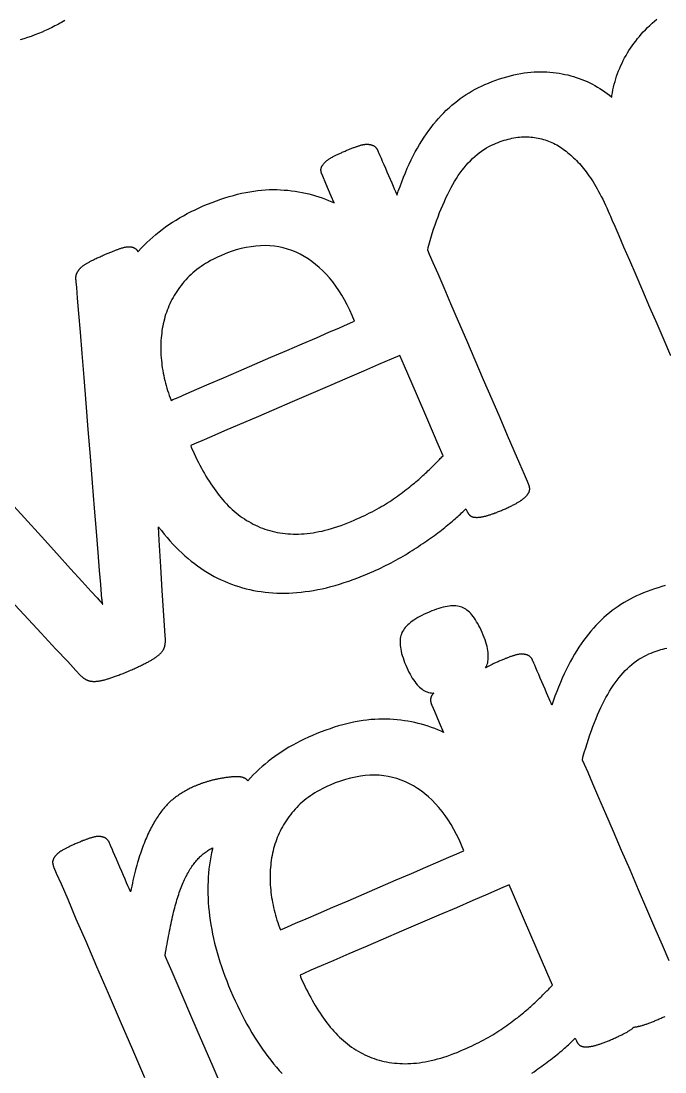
# Model space of a CAD drawing. Header units: millimetres. Extents: x 47 to 159, y 49 to 299.
# Drawn here: x 128.01 to 136.95, y 251.67 to 266.25 of the extents above; entities that cross this region are included whole.
import ezdxf

# ---------------------------------------------------------------- set-up
doc = ezdxf.new("R2010")
doc.units = ezdxf.units.MM

# ---------------------------------------------------------------- blocks, each defined once
blk = doc.blocks.new('angel 01')
blk.add_lwpolyline([(13.747, 149.005, 0.318461), (7.102, 157.632, 0.033088), (4.731, 158.018, 0.059314), (5.669, 159.449, 0.04376), (12.089, 158.395, 0.210922), (15.95, 160.403, 0.079784), (19.048, 165.603, 0.246642), (21.181, 166.184, 0.361521), (21.153, 168.841, -0.135806), (23.249, 169.158, 0.212319), (23.99, 172.551, 0.022534), (23.546, 175.18, -0.131755), (26.025, 176.646, 0.436709), (25.283, 179.205, -0.191149), (22.657, 181.706, -0.217566), (25.517, 186.238, 0.179965), (28.928, 194.97, -0.179604), (31.879, 196.335, 0.256284), (32.592, 213.117, 0.279776), (-3.792, 236.142, 0.107865), (-0.255, 243.222, 0.285509), (-1.621, 248.699, 0.169583), (-10.791, 249.609, 0.135734), (-52.014, 225.207, 0.13103)], format="xyb")
for points in [[(5.158, 210.83), (5.403, 210.56), (5.636, 210.303), (5.852, 210.065), (6.043, 209.854), (6.204, 209.677), (6.328, 209.54), (6.409, 209.451), (6.44, 209.416), (6.441, 209.416), (6.442, 209.414), (6.444, 209.412), (6.446, 209.409), (6.449, 209.406), (6.453, 209.402), (6.457, 209.398), (6.46, 209.394), (6.464, 209.389), (6.468, 209.385), (6.472, 209.38), (6.476, 209.376), (6.479, 209.372), (6.482, 209.369), (6.485, 209.366), (6.487, 209.364), (6.488, 209.363), (6.488, 209.363), (6.488, 209.363), (6.488, 209.365), (6.487, 209.368), (6.487, 209.372), (6.486, 209.376), (6.485, 209.381), (6.484, 209.387), (6.483, 209.392), (6.482, 209.398), (6.481, 209.404), (6.48, 209.41), (6.48, 209.415), (6.479, 209.42), (6.478, 209.424), (6.478, 209.427), (6.477, 209.43), (6.477, 209.431), (6.477, 209.435), (6.472, 209.498), (6.461, 209.633), (6.445, 209.829), (6.425, 210.078), (6.401, 210.37), (6.375, 210.696), (6.346, 211.047), (6.317, 211.412), (6.287, 211.784), (6.257, 212.151), (6.229, 212.506), (6.202, 212.838), (6.178, 213.138), (6.157, 213.397), (6.14, 213.606), (6.128, 213.754), (6.121, 213.834), (6.12, 213.847), (6.119, 213.853), (6.118, 213.859), (6.117, 213.864), (6.117, 213.87), (6.117, 213.875), (6.116, 213.881), (6.116, 213.886), (6.116, 213.891), (6.116, 213.897), (6.117, 213.902), (6.117, 213.907), (6.118, 213.912), (6.118, 213.917), (6.119, 213.922), (6.12, 213.927), (6.121, 213.932), (6.123, 213.937), (6.124, 213.941), (6.126, 213.946), (6.128, 213.951), (6.13, 213.956), (6.132, 213.96), (6.134, 213.965), (6.137, 213.97), (6.139, 213.974), (6.142, 213.979), (6.145, 213.984), (6.148, 213.989), (6.152, 213.993), (6.155, 213.998), (6.159, 214.003), (6.163, 214.008), (6.167, 214.012), (6.171, 214.017), (6.175, 214.022), (6.18, 214.026), (6.185, 214.031), (6.19, 214.036), (6.196, 214.041), (6.201, 214.046), (6.207, 214.05), (6.213, 214.055), (6.22, 214.06), (6.227, 214.065), (6.234, 214.07), (6.241, 214.075), (6.249, 214.08), (6.256, 214.084), (6.264, 214.089), (6.273, 214.094), (6.281, 214.099), (6.29, 214.104), (6.299, 214.109), (6.309, 214.114), (6.319, 214.12), (6.329, 214.125), (6.339, 214.13), (6.35, 214.136), (6.361, 214.141), (6.373, 214.147), (6.385, 214.153), (6.397, 214.159), (6.41, 214.165), (6.423, 214.171), (6.437, 214.177), (6.451, 214.183), (6.465, 214.189), (6.479, 214.196), (6.494, 214.202), (6.509, 214.209), (6.525, 214.216), (6.538, 214.221), (6.551, 214.227), (6.563, 214.232), (6.576, 214.237), (6.588, 214.242), (6.6, 214.247), (6.612, 214.252), (6.623, 214.257), (6.635, 214.261), (6.646, 214.266), (6.656, 214.27), (6.667, 214.274), (6.677, 214.278), (6.687, 214.282), (6.697, 214.285), (6.706, 214.289), (6.716, 214.292), (6.725, 214.295), (6.733, 214.298), (6.742, 214.301), (6.751, 214.304), (6.759, 214.306), (6.767, 214.308), (6.775, 214.31), (6.783, 214.312), (6.79, 214.314), (6.798, 214.316), (6.805, 214.317), (6.812, 214.318), (6.819, 214.319), (6.826, 214.32), (6.833, 214.32), (6.839, 214.32), (6.846, 214.321), (6.852, 214.321), (6.858, 214.32), (6.863, 214.32), (6.869, 214.32), (6.875, 214.319), (6.88, 214.318), (6.885, 214.318), (6.89, 214.317), (6.895, 214.315), (6.9, 214.314), (6.905, 214.313), (6.909, 214.312), (6.914, 214.31), (6.918, 214.308), (6.922, 214.307), (6.926, 214.305), (6.93, 214.303), (6.933, 214.301), (6.937, 214.298), (6.94, 214.296), (6.944, 214.294), (6.947, 214.291), (6.95, 214.288), (6.953, 214.285), (6.956, 214.282), (6.959, 214.279), (6.962, 214.276), (6.965, 214.272), (6.967, 214.269), (6.97, 214.265), (6.972, 214.261), (6.975, 214.257), (6.977, 214.253), (6.978, 214.252), (6.985, 214.259), (7.022, 214.3), (7.06, 214.34), (7.1, 214.379), (7.14, 214.417), (7.182, 214.454), (7.225, 214.491), (7.269, 214.526), (7.314, 214.561), (7.36, 214.595), (7.407, 214.628), (7.455, 214.66), (7.505, 214.691), (7.555, 214.722), (7.607, 214.752), (7.66, 214.78), (7.714, 214.808), (7.769, 214.835), (7.825, 214.861), (7.882, 214.887), (7.944, 214.912), (8.005, 214.937), (8.065, 214.959), (8.125, 214.98), (8.184, 215), (8.243, 215.018), (8.301, 215.034), (8.359, 215.049), (8.416, 215.063), (8.472, 215.075), (8.528, 215.085), (8.584, 215.093), (8.639, 215.101), (8.693, 215.106), (8.747, 215.11), (8.8, 215.113), (8.853, 215.113), (8.905, 215.113), (8.957, 215.111), (9.008, 215.108), (9.058, 215.104), (9.108, 215.098), (9.157, 215.092), (9.206, 215.084), (9.255, 215.075), (9.303, 215.065), (9.35, 215.054), (9.397, 215.042), (9.443, 215.028), (9.489, 215.014), (9.534, 214.998), (9.578, 214.981), (9.622, 214.964), (9.666, 214.944), (9.701, 214.928), (9.659, 215.025), (9.585, 215.197), (9.542, 215.298), (9.532, 215.322), (9.53, 215.326), (9.528, 215.331), (9.526, 215.336), (9.525, 215.34), (9.523, 215.344), (9.522, 215.349), (9.521, 215.353), (9.52, 215.358), (9.519, 215.362), (9.519, 215.366), (9.518, 215.37), (9.518, 215.375), (9.517, 215.379), (9.517, 215.383), (9.517, 215.387), (9.517, 215.391), (9.517, 215.395), (9.518, 215.399), (9.518, 215.403), (9.519, 215.407), (9.52, 215.411), (9.521, 215.415), (9.523, 215.419), (9.524, 215.424), (9.526, 215.428), (9.528, 215.432), (9.53, 215.437), (9.533, 215.441), (9.535, 215.446), (9.538, 215.45), (9.541, 215.455), (9.545, 215.46), (9.548, 215.464), (9.552, 215.469), (9.556, 215.474), (9.56, 215.479), (9.564, 215.484), (9.569, 215.489), (9.574, 215.493), (9.579, 215.498), (9.584, 215.503), (9.589, 215.508), (9.595, 215.512), (9.6, 215.517), (9.606, 215.522), (9.613, 215.526), (9.619, 215.531), (9.626, 215.535), (9.632, 215.54), (9.639, 215.544), (9.647, 215.549), (9.654, 215.553), (9.662, 215.558), (9.67, 215.562), (9.678, 215.566), (9.686, 215.571), (9.695, 215.576), (9.704, 215.58), (9.714, 215.585), (9.723, 215.59), (9.733, 215.595), (9.744, 215.6), (9.754, 215.605), (9.765, 215.61), (9.777, 215.616), (9.788, 215.621), (9.8, 215.626), (9.813, 215.632), (9.825, 215.637), (9.838, 215.643), (9.851, 215.649), (9.864, 215.654), (9.877, 215.66), (9.889, 215.665), (9.901, 215.67), (9.913, 215.675), (9.924, 215.679), (9.936, 215.684), (9.947, 215.688), (9.958, 215.692), (9.968, 215.696), (9.979, 215.7), (9.989, 215.704), (9.999, 215.708), (10.009, 215.711), (10.019, 215.714), (10.028, 215.717), (10.037, 215.72), (10.046, 215.723), (10.055, 215.726), (10.063, 215.728), (10.072, 215.731), (10.08, 215.733), (10.088, 215.735), (10.096, 215.736), (10.103, 215.738), (10.111, 215.739), (10.118, 215.74), (10.125, 215.741), (10.132, 215.742), (10.139, 215.743), (10.146, 215.743), (10.152, 215.743), (10.159, 215.743), (10.165, 215.743), (10.171, 215.742), (10.177, 215.742), (10.182, 215.741), (10.188, 215.74), (10.193, 215.74), (10.199, 215.739), (10.204, 215.738), (10.209, 215.736), (10.214, 215.735), (10.218, 215.734), (10.223, 215.732), (10.228, 215.731), (10.232, 215.729), (10.236, 215.727), (10.24, 215.725), (10.244, 215.724), (10.248, 215.721), (10.252, 215.719), (10.255, 215.717), (10.259, 215.715), (10.262, 215.712), (10.265, 215.71), (10.269, 215.707), (10.272, 215.704), (10.275, 215.701), (10.278, 215.698), (10.28, 215.695), (10.283, 215.692), (10.286, 215.688), (10.289, 215.684), (10.291, 215.681), (10.294, 215.677), (10.296, 215.673), (10.298, 215.669), (10.301, 215.664), (10.303, 215.66), (10.305, 215.655), (10.306, 215.651), (10.312, 215.639), (10.321, 215.617), (10.334, 215.587), (10.35, 215.55), (10.368, 215.508), (10.389, 215.461), (10.41, 215.411), (10.432, 215.359), (10.455, 215.308), (10.477, 215.257), (10.498, 215.208), (10.517, 215.163), (10.534, 215.123), (10.549, 215.088), (10.561, 215.062), (10.568, 215.044), (10.572, 215.036), (10.59, 215.091), (10.614, 215.157), (10.638, 215.222), (10.663, 215.286), (10.689, 215.348), (10.715, 215.409), (10.742, 215.468), (10.77, 215.526), (10.798, 215.582), (10.826, 215.636), (10.856, 215.69), (10.886, 215.741), (10.916, 215.791), (10.948, 215.84), (10.979, 215.887), (11.012, 215.933), (11.045, 215.977), (11.079, 216.02), (11.113, 216.061), (11.148, 216.101), (11.184, 216.14), (11.22, 216.178), (11.256, 216.214), (11.294, 216.249), (11.332, 216.283), (11.37, 216.315), (11.41, 216.346), (11.449, 216.376), (11.49, 216.405), (11.531, 216.432), (11.572, 216.458), (11.615, 216.483), (11.657, 216.507), (11.701, 216.529), (11.745, 216.55), (11.791, 216.57), (11.843, 216.592), (11.894, 216.612), (11.945, 216.631), (11.996, 216.649), (12.046, 216.665), (12.096, 216.68), (12.145, 216.693), (12.193, 216.705), (12.241, 216.715), (12.289, 216.724), (12.336, 216.732), (12.382, 216.738), (12.428, 216.743), (12.474, 216.747), (12.519, 216.749), (12.564, 216.75), (12.608, 216.749), (12.651, 216.747), (12.694, 216.744), (12.737, 216.74), (12.779, 216.734), (12.821, 216.728), (12.862, 216.721), (12.903, 216.713), (12.943, 216.704), (12.982, 216.694), (13.022, 216.683), (13.06, 216.67), (13.099, 216.657), (13.137, 216.643), (13.174, 216.628), (13.211, 216.612), (13.247, 216.595), (13.283, 216.576), (13.318, 216.557), (13.353, 216.537), (13.388, 216.516), (13.422, 216.494), (13.455, 216.471), (13.488, 216.448), (13.521, 216.423), (13.553, 216.398), (13.555, 216.419), (13.562, 216.458), (13.569, 216.497), (13.578, 216.536), (13.587, 216.575), (13.597, 216.613), (13.608, 216.651), (13.62, 216.688), (13.633, 216.725), (13.647, 216.762), (13.662, 216.798), (13.678, 216.835), (13.695, 216.87), (13.712, 216.906), (13.73, 216.941), (13.75, 216.975), (13.77, 217.01), (13.791, 217.044), (13.813, 217.077), (13.835, 217.11), (13.859, 217.143), (13.884, 217.175), (13.909, 217.208), (13.935, 217.239), (13.962, 217.27), (13.99, 217.301), (14.019, 217.332), (14.049, 217.362), (14.08, 217.392), (14.111, 217.421), (14.144, 217.45), (14.177, 217.478)], [(5.963, 217.461), (5.941, 217.447), (5.918, 217.434), (5.895, 217.421), (5.872, 217.409), (5.848, 217.396), (5.824, 217.384), (5.801, 217.372), (5.777, 217.36), (5.752, 217.348), (5.728, 217.337), (5.704, 217.326), (5.679, 217.315), (5.646, 217.3), (5.595, 217.279), (5.544, 217.259), (5.493, 217.24), (5.442, 217.222), (5.391, 217.205), (5.341, 217.19)], [(8.13, 202.684), (8.019, 202.941), (7.908, 203.199), (7.8, 203.45), (7.697, 203.688), (7.603, 203.907), (7.52, 204.101), (7.45, 204.262), (7.398, 204.384), (7.364, 204.461), (7.354, 204.488), (7.36, 204.529), (7.367, 204.569), (7.374, 204.608), (7.38, 204.646), (7.387, 204.684), (7.394, 204.722), (7.401, 204.758), (7.408, 204.794), (7.415, 204.829), (7.422, 204.864), (7.429, 204.898), (7.436, 204.932), (7.443, 204.964), (7.45, 204.996), (7.457, 205.028), (7.465, 205.059), (7.472, 205.089), (7.479, 205.119), (7.487, 205.148), (7.494, 205.176), (7.502, 205.204), (7.51, 205.232), (7.518, 205.258), (7.526, 205.285), (7.534, 205.311), (7.542, 205.336), (7.551, 205.361), (7.559, 205.385), (7.568, 205.409), (7.577, 205.432), (7.586, 205.455), (7.595, 205.477), (7.604, 205.499), (7.614, 205.52), (7.623, 205.541), (7.633, 205.561), (7.643, 205.58), (7.653, 205.599), (7.662, 205.618), (7.672, 205.636), (7.683, 205.654), (7.693, 205.672), (7.703, 205.688), (7.714, 205.705), (7.724, 205.721), (7.735, 205.736), (7.746, 205.751), (7.756, 205.766), (7.767, 205.78), (7.778, 205.794), (7.79, 205.807), (7.801, 205.82), (7.812, 205.832), (7.824, 205.844), (7.835, 205.855), (7.847, 205.866), (7.859, 205.877), (7.871, 205.888), (7.884, 205.898), (7.896, 205.908), (7.909, 205.918), (7.922, 205.927), (7.935, 205.936), (7.948, 205.945), (7.961, 205.953), (7.975, 205.961), (7.989, 205.969), (8.002, 205.977), (8.013, 205.982), (8.009, 205.964), (7.997, 205.91), (7.986, 205.855), (7.977, 205.801), (7.969, 205.745), (7.962, 205.689), (7.957, 205.632), (7.952, 205.575), (7.949, 205.517), (7.947, 205.459), (7.947, 205.4), (7.948, 205.341), (7.95, 205.281), (7.953, 205.221), (7.958, 205.16), (7.963, 205.099), (7.971, 205.037), (7.979, 204.974), (7.989, 204.912), (8, 204.849), (8.012, 204.786), (8.026, 204.722), (8.041, 204.658), (8.057, 204.594), (8.075, 204.529), (8.094, 204.464), (8.114, 204.399), (8.136, 204.334), (8.159, 204.268), (8.183, 204.201), (8.208, 204.135), (8.235, 204.068), (8.263, 204), (8.294, 203.93), (8.325, 203.861), (8.357, 203.793), (8.389, 203.726), (8.422, 203.661), (8.456, 203.597), (8.489, 203.535), (8.524, 203.474), (8.559, 203.414), (8.594, 203.356), (8.631, 203.299), (8.667, 203.243), (8.704, 203.189), (8.742, 203.137), (8.78, 203.085), (8.819, 203.035), (8.858, 202.987), (8.898, 202.94), (8.938, 202.894), (8.978, 202.85)], [(12.445, 202.857), (12.474, 202.876), (12.501, 202.895), (12.528, 202.914), (12.555, 202.933), (12.581, 202.952), (12.607, 202.97), (12.632, 202.989), (12.657, 203.007), (12.681, 203.025), (12.705, 203.044), (12.728, 203.062), (12.751, 203.08), (12.773, 203.098), (12.795, 203.115), (12.816, 203.133), (12.837, 203.15), (12.857, 203.167), (12.877, 203.184), (12.896, 203.201), (12.915, 203.217), (12.933, 203.233), (12.951, 203.249), (12.968, 203.265), (12.984, 203.281), (13, 203.296), (13.016, 203.311), (13.031, 203.326), (13.045, 203.341), (13.045, 203.341), (13.062, 203.303), (13.064, 203.298), (13.066, 203.294), (13.068, 203.29), (13.07, 203.285), (13.073, 203.281), (13.075, 203.277), (13.078, 203.273), (13.08, 203.27), (13.083, 203.266), (13.086, 203.262), (13.089, 203.259), (13.092, 203.256), (13.095, 203.253), (13.098, 203.25), (13.101, 203.247), (13.104, 203.245), (13.108, 203.242), (13.111, 203.24), (13.115, 203.238), (13.119, 203.235), (13.122, 203.233), (13.127, 203.232), (13.131, 203.23), (13.135, 203.228), (13.14, 203.227), (13.145, 203.225), (13.15, 203.224), (13.155, 203.223), (13.161, 203.222), (13.166, 203.222), (13.172, 203.221), (13.178, 203.221), (13.184, 203.22), (13.19, 203.22), (13.197, 203.22), (13.203, 203.22), (13.21, 203.22), (13.217, 203.221), (13.224, 203.221), (13.232, 203.222), (13.239, 203.223), (13.247, 203.224), (13.255, 203.225), (13.263, 203.227), (13.272, 203.228), (13.28, 203.23), (13.289, 203.232), (13.298, 203.234), (13.307, 203.236), (13.316, 203.238), (13.326, 203.241), (13.335, 203.243), (13.345, 203.246), (13.355, 203.249), (13.366, 203.252), (13.376, 203.256), (13.387, 203.259), (13.398, 203.263), (13.409, 203.267), (13.421, 203.271), (13.433, 203.275), (13.445, 203.28), (13.457, 203.284), (13.469, 203.289), (13.482, 203.294), (13.495, 203.299), (13.508, 203.305), (13.521, 203.31), (13.535, 203.316), (13.549, 203.322), (13.563, 203.328), (13.578, 203.334), (13.592, 203.34), (13.606, 203.347), (13.619, 203.353), (13.632, 203.359), (13.645, 203.365), (13.657, 203.371), (13.669, 203.376), (13.681, 203.382), (13.693, 203.388), (13.704, 203.394), (13.715, 203.399), (13.725, 203.405), (13.735, 203.41), (13.745, 203.416), (13.755, 203.421), (13.764, 203.426), (13.773, 203.431), (13.781, 203.437), (13.789, 203.442), (13.797, 203.447), (13.805, 203.452), (13.813, 203.457), (13.82, 203.462), (13.827, 203.467), (13.834, 203.472), (13.84, 203.477), (13.846, 203.482), (13.852, 203.487), (13.858, 203.492), (13.861, 203.494), (13.868, 203.495), (13.876, 203.496), (13.884, 203.497), (13.892, 203.498), (13.9, 203.5), (13.908, 203.501), (13.917, 203.503), (13.925, 203.505), (13.934, 203.507), (13.943, 203.509), (13.952, 203.512), (13.962, 203.514), (13.972, 203.517), (13.981, 203.52), (13.991, 203.523), (14.002, 203.526), (14.012, 203.529), (14.023, 203.533), (14.034, 203.537), (14.045, 203.54), (14.056, 203.545), (14.068, 203.549), (14.08, 203.553), (14.092, 203.558), (14.105, 203.563), (14.117, 203.568), (14.13, 203.573), (14.143, 203.578), (14.156, 203.584), (14.17, 203.589), (14.184, 203.595), (14.198, 203.601), (14.212, 203.607), (14.226, 203.614), (14.239, 203.62), (14.253, 203.626), (14.266, 203.632), (14.278, 203.638), (14.291, 203.643)], [(14.348, 204.416), (14.255, 204.631), (14.152, 204.871), (14.04, 205.13), (13.924, 205.399), (13.806, 205.674), (13.689, 205.946), (13.575, 206.208), (13.469, 206.454), (13.373, 206.677), (13.29, 206.87), (13.223, 207.026), (13.175, 207.138), (13.148, 207.2), (13.152, 207.238), (13.171, 207.303), (13.19, 207.367), (13.209, 207.43), (13.229, 207.491), (13.249, 207.55), (13.27, 207.608), (13.291, 207.665), (13.312, 207.72), (13.334, 207.774), (13.356, 207.826), (13.378, 207.877), (13.401, 207.927), (13.424, 207.975), (13.448, 208.022), (13.472, 208.067), (13.496, 208.111), (13.521, 208.153), (13.546, 208.194), (13.572, 208.234), (13.598, 208.272), (13.625, 208.309), (13.653, 208.344), (13.681, 208.378), (13.71, 208.41), (13.739, 208.441), (13.769, 208.471), (13.8, 208.499), (13.831, 208.525), (13.863, 208.551), (13.896, 208.574), (13.929, 208.597), (13.963, 208.618), (13.997, 208.637), (14.032, 208.655), (14.068, 208.672), (14.098, 208.684), (14.125, 208.695), (14.153, 208.706), (14.181, 208.715), (14.208, 208.724), (14.235, 208.732), (14.262, 208.74), (14.29, 208.746), (14.316, 208.752)], [(5.137, 209.492), (5.398, 209.212), (5.635, 208.958), (5.839, 208.74), (6.002, 208.565), (6.117, 208.441), (6.177, 208.377), (6.186, 208.367), (6.191, 208.362), (6.196, 208.358), (6.201, 208.354), (6.206, 208.349), (6.211, 208.345), (6.216, 208.341), (6.222, 208.337), (6.227, 208.334), (6.232, 208.33), (6.238, 208.327), (6.243, 208.323), (6.249, 208.32), (6.254, 208.317), (6.26, 208.314), (6.266, 208.312), (6.271, 208.309), (6.277, 208.307), (6.283, 208.304), (6.289, 208.302), (6.295, 208.3), (6.301, 208.299), (6.308, 208.297), (6.314, 208.296), (6.321, 208.294), (6.328, 208.293), (6.335, 208.292), (6.342, 208.292), (6.349, 208.291), (6.357, 208.291), (6.364, 208.291), (6.372, 208.291), (6.379, 208.291), (6.387, 208.291), (6.395, 208.292), (6.404, 208.292), (6.412, 208.293), (6.421, 208.294), (6.43, 208.296), (6.439, 208.297), (6.448, 208.299), (6.457, 208.3), (6.467, 208.302), (6.477, 208.304), (6.487, 208.307), (6.497, 208.309), (6.508, 208.312), (6.519, 208.314), (6.53, 208.317), (6.541, 208.32), (6.552, 208.324), (6.564, 208.327), (6.576, 208.331), (6.588, 208.335), (6.6, 208.339), (6.613, 208.343), (6.626, 208.347), (6.639, 208.352), (6.653, 208.357), (6.666, 208.362), (6.681, 208.367), (6.695, 208.372), (6.71, 208.378), (6.725, 208.384), (6.74, 208.39), (6.756, 208.396), (6.772, 208.402), (6.788, 208.409), (6.804, 208.416), (6.821, 208.423), (6.838, 208.43), (6.856, 208.438), (6.873, 208.445), (6.89, 208.453), (6.906, 208.46), (6.923, 208.467), (6.938, 208.474), (6.954, 208.481), (6.969, 208.488), (6.984, 208.495), (6.998, 208.502), (7.012, 208.508), (7.026, 208.515), (7.039, 208.521), (7.052, 208.528), (7.065, 208.534), (7.077, 208.54), (7.089, 208.546), (7.101, 208.552), (7.112, 208.558), (7.123, 208.564), (7.134, 208.57), (7.145, 208.576), (7.155, 208.581), (7.165, 208.587), (7.174, 208.593), (7.184, 208.599), (7.193, 208.605), (7.202, 208.61), (7.211, 208.616), (7.219, 208.622), (7.227, 208.627), (7.235, 208.633), (7.243, 208.639), (7.25, 208.644), (7.257, 208.65), (7.264, 208.656), (7.27, 208.661), (7.276, 208.667), (7.282, 208.673), (7.288, 208.678), (7.294, 208.684), (7.299, 208.689), (7.304, 208.695), (7.309, 208.701), (7.313, 208.706), (7.317, 208.712), (7.321, 208.718), (7.325, 208.723), (7.329, 208.729), (7.332, 208.735), (7.335, 208.74), (7.338, 208.746), (7.34, 208.752), (7.342, 208.758), (7.344, 208.763), (7.346, 208.769), (7.348, 208.775), (7.349, 208.781), (7.351, 208.787), (7.352, 208.793), (7.353, 208.8), (7.354, 208.806), (7.355, 208.813), (7.356, 208.819), (7.356, 208.826), (7.357, 208.833), (7.357, 208.84), (7.357, 208.847), (7.357, 208.854), (7.357, 208.861), (7.357, 208.868), (7.357, 208.875), (7.353, 208.927), (7.345, 209.064), (7.332, 209.276), (7.315, 209.551), (7.294, 209.879), (7.271, 210.249), (7.26, 210.436), (7.263, 210.432), (7.302, 210.382), (7.341, 210.333), (7.381, 210.286), (7.421, 210.24), (7.462, 210.196), (7.503, 210.153), (7.545, 210.112), (7.587, 210.072), (7.629, 210.033), (7.672, 209.996), (7.716, 209.96), (7.76, 209.925), (7.805, 209.892), (7.85, 209.861), (7.895, 209.83), (7.941, 209.802), (7.988, 209.774), (8.035, 209.748), (8.082, 209.724), (8.13, 209.7), (8.178, 209.679), (8.227, 209.658), (8.276, 209.639), (8.326, 209.622), (8.376, 209.605), (8.427, 209.59), (8.478, 209.577), (8.529, 209.564), (8.581, 209.554), (8.634, 209.544), (8.687, 209.536), (8.74, 209.529), (8.794, 209.524), (8.848, 209.519), (8.902, 209.517), (8.957, 209.515), (9.013, 209.515), (9.069, 209.517), (9.125, 209.519), (9.182, 209.523), (9.24, 209.529), (9.297, 209.536), (9.356, 209.544), (9.414, 209.554), (9.473, 209.565), (9.533, 209.577), (9.593, 209.591), (9.654, 209.606), (9.715, 209.623), (9.776, 209.641), (9.838, 209.661), (9.901, 209.682), (9.964, 209.704), (10.027, 209.728), (10.091, 209.753), (10.155, 209.779), (10.205, 209.801), (10.242, 209.817), (10.279, 209.834), (10.315, 209.85), (10.351, 209.867), (10.386, 209.884), (10.421, 209.902), (10.456, 209.919), (10.49, 209.937), (10.524, 209.955), (10.557, 209.973), (10.59, 209.991), (10.623, 210.01), (10.656, 210.029), (10.688, 210.048), (10.719, 210.067), (10.751, 210.086), (10.781, 210.106), (10.812, 210.125), (10.842, 210.145), (10.871, 210.164), (10.9, 210.184), (10.929, 210.203), (10.957, 210.222), (10.984, 210.241), (11.011, 210.26), (11.038, 210.279), (11.064, 210.298), (11.09, 210.316), (11.115, 210.335), (11.14, 210.353), (11.164, 210.372), (11.188, 210.39), (11.211, 210.408), (11.234, 210.426), (11.256, 210.444), (11.278, 210.461), (11.3, 210.479), (11.32, 210.496), (11.341, 210.513), (11.36, 210.53), (11.379, 210.547), (11.398, 210.563), (11.416, 210.58), (11.434, 210.596), (11.451, 210.611), (11.467, 210.627), (11.483, 210.642), (11.499, 210.658), (11.514, 210.673), (11.528, 210.687), (11.545, 210.649), (11.547, 210.645), (11.549, 210.64), (11.551, 210.636), (11.553, 210.632), (11.556, 210.627), (11.558, 210.623), (11.561, 210.62), (11.563, 210.616), (11.566, 210.612), (11.569, 210.609), (11.571, 210.606), (11.574, 210.603), (11.577, 210.6), (11.58, 210.597), (11.583, 210.594), (11.587, 210.591), (11.59, 210.589), (11.593, 210.586), (11.597, 210.584), (11.601, 210.582), (11.604, 210.58), (11.609, 210.578), (11.613, 210.576), (11.617, 210.575), (11.622, 210.573), (11.626, 210.572), (11.631, 210.571), (11.636, 210.57), (11.642, 210.569), (11.647, 210.568), (11.653, 210.567), (11.658, 210.567), (11.664, 210.567), (11.671, 210.566), (11.677, 210.566), (11.683, 210.566), (11.69, 210.566), (11.697, 210.567), (11.704, 210.567), (11.711, 210.568), (11.719, 210.569), (11.726, 210.57), (11.734, 210.571), (11.742, 210.572), (11.75, 210.573), (11.758, 210.575), (11.767, 210.577), (11.776, 210.579), (11.785, 210.581), (11.794, 210.583), (11.803, 210.585), (11.812, 210.588), (11.822, 210.59), (11.832, 210.593), (11.842, 210.596), (11.852, 210.6), (11.863, 210.603), (11.873, 210.606), (11.884, 210.61), (11.895, 210.614), (11.907, 210.618), (11.919, 210.622), (11.93, 210.627), (11.943, 210.631), (11.955, 210.636), (11.968, 210.641), (11.98, 210.646), (11.993, 210.652), (12.007, 210.657), (12.02, 210.663), (12.034, 210.669), (12.048, 210.675), (12.062, 210.681), (12.076, 210.687), (12.09, 210.693), (12.103, 210.699), (12.116, 210.705), (12.129, 210.711), (12.141, 210.717), (12.153, 210.723), (12.165, 210.728), (12.176, 210.734), (12.187, 210.74), (12.197, 210.745), (12.208, 210.751), (12.218, 210.756), (12.228, 210.761), (12.237, 210.767), (12.246, 210.772), (12.255, 210.777), (12.263, 210.782), (12.271, 210.787), (12.279, 210.792), (12.287, 210.798), (12.295, 210.803), (12.302, 210.807), (12.309, 210.812), (12.315, 210.817), (12.322, 210.822), (12.328, 210.827), (12.334, 210.832), (12.34, 210.837), (12.345, 210.841), (12.35, 210.846), (12.355, 210.851), (12.36, 210.855), (12.364, 210.86), (12.368, 210.865), (12.372, 210.869), (12.376, 210.874), (12.38, 210.878), (12.383, 210.883), (12.386, 210.887), (12.389, 210.892), (12.392, 210.896), (12.395, 210.9), (12.397, 210.905), (12.4, 210.909), (12.402, 210.913), (12.404, 210.918), (12.406, 210.922), (12.407, 210.926), (12.409, 210.931), (12.41, 210.935), (12.411, 210.939), (12.412, 210.943), (12.412, 210.948), (12.413, 210.952), (12.413, 210.956), (12.413, 210.96), (12.413, 210.965), (12.413, 210.969), (12.413, 210.974), (12.412, 210.978), (12.412, 210.982), (12.411, 210.987), (12.41, 210.991), (12.409, 210.996), (12.408, 211.001), (12.406, 211.005), (12.405, 211.01), (12.403, 211.014), (12.4, 211.02), (12.381, 211.065), (12.339, 211.163), (12.277, 211.307), (12.198, 211.49), (12.105, 211.704), (12.002, 211.945), (11.891, 212.203), (11.774, 212.473), (11.656, 212.747), (11.539, 213.019), (11.426, 213.282), (11.32, 213.528), (11.224, 213.751), (11.141, 213.944), (11.073, 214.1), (11.025, 214.212), (10.999, 214.273), (11.003, 214.312), (11.021, 214.377), (11.04, 214.441), (11.06, 214.503), (11.079, 214.564), (11.1, 214.624), (11.12, 214.682), (11.141, 214.738), (11.162, 214.794), (11.184, 214.848), (11.206, 214.9), (11.229, 214.951), (11.251, 215.001), (11.275, 215.049), (11.298, 215.095), (11.322, 215.141), (11.346, 215.185), (11.371, 215.227), (11.396, 215.268), (11.422, 215.308), (11.448, 215.346), (11.475, 215.382), (11.503, 215.418), (11.531, 215.451), (11.56, 215.484), (11.59, 215.515), (11.62, 215.544), (11.65, 215.572), (11.682, 215.599), (11.714, 215.624), (11.746, 215.648), (11.779, 215.67), (11.813, 215.691), (11.848, 215.711), (11.883, 215.729), (11.918, 215.745), (11.948, 215.758), (11.976, 215.769), (12.003, 215.779), (12.031, 215.789), (12.058, 215.798), (12.086, 215.806), (12.113, 215.813), (12.14, 215.82), (12.167, 215.826), (12.194, 215.831), (12.22, 215.835), (12.247, 215.839), (12.273, 215.842), (12.3, 215.844), (12.326, 215.845), (12.352, 215.846), (12.378, 215.845), (12.404, 215.844), (12.43, 215.843), (12.455, 215.84), (12.48, 215.837), (12.505, 215.834), (12.53, 215.829), (12.555, 215.824), (12.579, 215.818), (12.603, 215.811), (12.627, 215.804), (12.651, 215.796), (12.674, 215.787), (12.698, 215.778), (12.721, 215.767), (12.744, 215.757), (12.766, 215.745), (12.789, 215.733), (12.811, 215.72), (12.833, 215.706), (12.855, 215.691), (12.876, 215.676), (12.898, 215.661), (12.919, 215.645), (12.94, 215.628), (12.961, 215.611), (12.982, 215.593), (13.002, 215.574), (13.023, 215.555), (13.043, 215.536), (13.063, 215.516), (13.083, 215.495), (13.103, 215.474), (13.122, 215.452), (13.142, 215.429), (13.161, 215.406), (13.18, 215.382), (13.199, 215.358), (13.217, 215.333), (13.236, 215.306), (13.255, 215.279), (13.274, 215.25), (13.293, 215.22), (13.312, 215.189), (13.331, 215.157), (13.35, 215.124), (13.369, 215.089), (13.388, 215.054), (13.407, 215.017), (13.426, 214.979), (13.445, 214.94), (13.465, 214.9), (13.484, 214.859), (13.503, 214.816), (13.522, 214.772), (13.535, 214.743), (13.555, 214.696), (13.594, 214.606), (13.649, 214.479), (13.717, 214.32), (13.797, 214.135), (13.885, 213.931), (13.979, 213.712), (14.077, 213.484), (14.176, 213.255), (14.274, 213.028), (14.368, 212.81)], [(14.294, 209.619), (14.245, 209.606), (14.196, 209.591), (14.145, 209.575), (14.095, 209.558), (14.044, 209.539), (13.992, 209.519), (13.94, 209.497), (13.894, 209.477), (13.85, 209.456), (13.807, 209.433), (13.764, 209.41), (13.722, 209.385), (13.68, 209.359), (13.639, 209.331), (13.599, 209.303), (13.559, 209.273), (13.52, 209.242), (13.481, 209.209), (13.444, 209.175), (13.406, 209.14), (13.369, 209.104), (13.333, 209.067), (13.298, 209.028), (13.263, 208.988), (13.229, 208.946), (13.195, 208.904), (13.162, 208.859), (13.129, 208.814), (13.097, 208.766), (13.066, 208.718), (13.035, 208.668), (13.005, 208.616), (12.976, 208.563), (12.947, 208.508), (12.919, 208.452), (12.892, 208.394), (12.865, 208.335), (12.839, 208.275), (12.813, 208.212), (12.788, 208.149), (12.764, 208.084), (12.74, 208.017), (12.721, 207.963), (12.718, 207.97), (12.71, 207.988), (12.699, 208.015), (12.684, 208.049), (12.667, 208.089), (12.647, 208.134), (12.626, 208.183), (12.604, 208.234), (12.582, 208.286), (12.56, 208.337), (12.538, 208.387), (12.518, 208.434), (12.5, 208.477), (12.484, 208.514), (12.471, 208.544), (12.461, 208.565), (12.456, 208.578), (12.454, 208.582), (12.452, 208.586), (12.45, 208.591), (12.448, 208.595), (12.446, 208.599), (12.443, 208.603), (12.441, 208.607), (12.438, 208.611), (12.436, 208.614), (12.433, 208.618), (12.43, 208.621), (12.427, 208.624), (12.424, 208.628), (12.421, 208.631), (12.418, 208.633), (12.415, 208.636), (12.412, 208.639), (12.408, 208.641), (12.405, 208.643), (12.401, 208.646), (12.398, 208.648), (12.394, 208.65), (12.39, 208.652), (12.386, 208.654), (12.381, 208.655), (12.377, 208.657), (12.373, 208.659), (12.368, 208.66), (12.363, 208.661), (12.358, 208.663), (12.353, 208.664), (12.348, 208.665), (12.343, 208.666), (12.338, 208.667), (12.332, 208.668), (12.326, 208.668), (12.321, 208.669), (12.315, 208.669), (12.308, 208.669), (12.302, 208.67), (12.296, 208.669), (12.289, 208.669), (12.282, 208.668), (12.275, 208.668), (12.268, 208.667), (12.26, 208.666), (12.253, 208.664), (12.245, 208.663), (12.237, 208.661), (12.229, 208.659), (12.221, 208.657), (12.213, 208.655), (12.204, 208.652), (12.195, 208.65), (12.187, 208.647), (12.177, 208.644), (12.168, 208.641), (12.158, 208.637), (12.149, 208.634), (12.139, 208.63), (12.128, 208.627), (12.118, 208.623), (12.107, 208.619), (12.096, 208.615), (12.085, 208.61), (12.074, 208.606), (12.062, 208.601), (12.05, 208.596), (12.038, 208.591), (12.026, 208.586), (12.014, 208.581), (12.001, 208.575), (11.988, 208.57), (11.975, 208.564), (11.962, 208.558), (11.95, 208.553), (11.938, 208.547), (11.926, 208.542), (11.915, 208.537), (11.904, 208.532), (11.893, 208.527), (11.883, 208.521), (11.873, 208.517), (11.863, 208.512), (11.854, 208.507), (11.845, 208.502), (11.836, 208.497), (11.827, 208.493), (11.819, 208.488), (11.811, 208.484), (11.804, 208.48), (11.802, 208.478), (11.809, 208.492), (11.817, 208.51), (11.824, 208.529), (11.83, 208.549), (11.834, 208.57), (11.837, 208.592), (11.839, 208.615), (11.839, 208.639), (11.838, 208.664), (11.836, 208.69), (11.832, 208.717), (11.827, 208.745), (11.821, 208.773), (11.813, 208.803), (11.804, 208.834), (11.793, 208.866), (11.782, 208.899), (11.768, 208.932), (11.754, 208.967), (11.739, 209.001), (11.724, 209.033), (11.708, 209.063), (11.693, 209.092), (11.677, 209.119), (11.661, 209.145), (11.645, 209.169), (11.628, 209.191), (11.612, 209.212), (11.595, 209.231), (11.578, 209.249), (11.56, 209.265), (11.543, 209.279), (11.525, 209.292), (11.508, 209.303), (11.489, 209.312), (11.471, 209.32), (11.452, 209.326), (11.433, 209.331), (11.412, 209.335), (11.39, 209.338), (11.368, 209.339), (11.344, 209.339), (11.319, 209.338), (11.294, 209.335), (11.267, 209.331), (11.24, 209.326), (11.211, 209.319), (11.182, 209.312), (11.151, 209.303), (11.12, 209.292), (11.087, 209.281), (11.054, 209.268), (11.019, 209.253), (10.984, 209.238), (10.95, 209.223), (10.918, 209.207), (10.888, 209.191), (10.859, 209.175), (10.832, 209.158), (10.806, 209.142), (10.782, 209.125), (10.76, 209.108), (10.739, 209.091), (10.72, 209.074), (10.703, 209.056), (10.687, 209.039), (10.673, 209.021), (10.66, 209.003), (10.649, 208.985), (10.64, 208.967), (10.632, 208.948), (10.626, 208.928), (10.621, 208.908), (10.617, 208.886), (10.615, 208.864), (10.614, 208.84), (10.614, 208.816), (10.616, 208.79), (10.619, 208.764), (10.624, 208.737), (10.629, 208.708), (10.636, 208.679), (10.645, 208.649), (10.655, 208.617), (10.666, 208.585), (10.678, 208.552), (10.692, 208.518), (10.707, 208.483), (10.722, 208.45), (10.737, 208.419), (10.753, 208.389), (10.768, 208.361), (10.784, 208.335), (10.801, 208.31), (10.817, 208.287), (10.833, 208.265), (10.85, 208.245), (10.867, 208.227), (10.884, 208.21), (10.901, 208.195), (10.919, 208.181), (10.937, 208.17), (10.955, 208.159), (10.973, 208.151), (10.991, 208.144), (11.011, 208.138), (11.031, 208.134), (11.052, 208.13), (11.074, 208.129), (11.081, 208.128), (11.08, 208.127), (11.076, 208.122), (11.072, 208.118), (11.068, 208.113), (11.064, 208.108), (11.061, 208.104), (11.058, 208.099), (11.055, 208.094), (11.052, 208.09), (11.05, 208.085), (11.047, 208.081), (11.045, 208.076), (11.044, 208.072), (11.042, 208.067), (11.041, 208.063), (11.04, 208.058), (11.039, 208.054), (11.038, 208.049), (11.038, 208.045), (11.037, 208.04), (11.037, 208.036), (11.037, 208.032), (11.037, 208.027), (11.037, 208.023), (11.038, 208.019), (11.038, 208.014), (11.039, 208.01), (11.039, 208.006), (11.04, 208.002), (11.041, 207.997), (11.042, 207.993), (11.044, 207.989), (11.045, 207.985), (11.047, 207.981), (11.048, 207.976), (11.054, 207.963), (11.09, 207.878), (11.159, 207.719), (11.218, 207.581), (11.183, 207.598), (11.139, 207.617), (11.095, 207.635), (11.051, 207.652), (11.005, 207.668), (10.96, 207.682), (10.913, 207.696), (10.867, 207.708), (10.819, 207.719), (10.771, 207.729), (10.723, 207.738), (10.674, 207.745), (10.625, 207.752), (10.575, 207.757), (10.524, 207.761), (10.473, 207.765), (10.422, 207.766), (10.369, 207.767), (10.317, 207.766), (10.264, 207.764), (10.21, 207.76), (10.155, 207.754), (10.101, 207.747), (10.045, 207.738), (9.989, 207.728), (9.933, 207.716), (9.875, 207.703), (9.818, 207.688), (9.76, 207.672), (9.701, 207.654), (9.642, 207.634), (9.582, 207.613), (9.521, 207.59), (9.46, 207.566), (9.399, 207.54), (9.342, 207.515), (9.285, 207.489), (9.23, 207.462), (9.177, 207.434), (9.124, 207.405), (9.072, 207.376), (9.022, 207.345), (8.972, 207.314), (8.924, 207.282), (8.877, 207.249), (8.831, 207.215), (8.786, 207.18), (8.742, 207.144), (8.699, 207.108), (8.657, 207.071), (8.617, 207.033), (8.577, 206.994), (8.539, 206.954), (8.502, 206.913), (8.502, 206.913), (8.501, 206.913), (8.499, 206.916), (8.497, 206.918), (8.494, 206.921), (8.492, 206.923), (8.49, 206.925), (8.487, 206.927), (8.485, 206.93), (8.483, 206.932), (8.48, 206.934), (8.477, 206.936), (8.474, 206.938), (8.471, 206.94), (8.468, 206.942), (8.465, 206.943), (8.462, 206.945), (8.458, 206.947), (8.454, 206.949), (8.451, 206.95), (8.447, 206.952), (8.443, 206.954), (8.438, 206.955), (8.434, 206.957), (8.43, 206.958), (8.425, 206.96), (8.42, 206.961), (8.415, 206.962), (8.41, 206.963), (8.404, 206.964), (8.398, 206.965), (8.392, 206.966), (8.386, 206.967), (8.379, 206.967), (8.372, 206.968), (8.365, 206.968), (8.357, 206.968), (8.349, 206.968), (8.341, 206.968), (8.333, 206.968), (8.324, 206.968), (8.315, 206.967), (8.306, 206.967), (8.296, 206.966), (8.286, 206.965), (8.277, 206.965), (8.267, 206.964), (8.257, 206.963), (8.247, 206.962), (8.236, 206.96), (8.226, 206.959), (8.216, 206.958), (8.205, 206.956), (8.195, 206.955), (8.184, 206.953), (8.173, 206.952), (8.162, 206.95), (8.151, 206.948), (8.14, 206.946), (8.129, 206.944), (8.117, 206.942), (8.106, 206.94), (8.095, 206.938), (8.083, 206.936), (8.072, 206.933), (8.061, 206.931), (8.05, 206.929), (8.039, 206.926), (8.028, 206.923), (8.017, 206.921), (8.006, 206.918), (7.995, 206.915), (7.985, 206.913), (7.974, 206.91), (7.964, 206.907), (7.953, 206.904), (7.943, 206.901), (7.933, 206.897), (7.923, 206.894), (7.913, 206.891), (7.903, 206.888), (7.893, 206.885), (7.884, 206.881), (7.874, 206.878), (7.865, 206.875), (7.856, 206.872), (7.846, 206.868), (7.838, 206.865), (7.829, 206.862), (7.82, 206.858), (7.811, 206.855), (7.803, 206.852), (7.795, 206.849), (7.787, 206.845), (7.779, 206.842), (7.771, 206.839), (7.763, 206.836), (7.753, 206.831), (7.736, 206.824), (7.719, 206.816), (7.703, 206.808), (7.686, 206.8), (7.67, 206.791), (7.654, 206.783), (7.638, 206.774), (7.622, 206.765), (7.606, 206.755), (7.59, 206.746), (7.575, 206.736), (7.559, 206.726), (7.544, 206.716), (7.529, 206.705), (7.514, 206.694), (7.499, 206.683), (7.484, 206.672), (7.469, 206.66), (7.455, 206.648), (7.44, 206.636), (7.426, 206.624), (7.412, 206.61), (7.398, 206.597), (7.384, 206.583), (7.371, 206.569), (7.357, 206.554), (7.344, 206.539), (7.331, 206.524), (7.318, 206.508), (7.305, 206.491), (7.292, 206.475), (7.279, 206.458), (7.267, 206.44), (7.255, 206.422), (7.242, 206.404), (7.23, 206.385), (7.219, 206.366), (7.207, 206.346), (7.195, 206.326), (7.183, 206.305), (7.172, 206.284), (7.161, 206.262), (7.149, 206.24), (7.138, 206.217), (7.127, 206.194), (7.116, 206.17), (7.105, 206.145), (7.094, 206.12), (7.083, 206.095), (7.072, 206.069), (7.062, 206.042), (7.051, 206.015), (7.041, 205.988), (7.03, 205.96), (7.02, 205.931), (7.01, 205.901), (7, 205.871), (6.99, 205.84), (6.981, 205.808), (6.971, 205.776), (6.962, 205.742), (6.952, 205.709), (6.943, 205.674), (6.934, 205.639), (6.925, 205.603), (6.917, 205.566), (6.908, 205.528), (6.899, 205.49), (6.891, 205.451), (6.883, 205.412), (6.875, 205.371), (6.872, 205.375), (6.865, 205.392), (6.853, 205.419), (6.838, 205.455), (6.819, 205.498), (6.798, 205.546), (6.776, 205.599), (6.752, 205.655), (6.727, 205.712), (6.703, 205.769), (6.679, 205.824), (6.656, 205.876), (6.635, 205.925), (6.617, 205.967), (6.602, 206.002), (6.591, 206.028), (6.584, 206.045), (6.581, 206.05), (6.579, 206.055), (6.577, 206.059), (6.575, 206.063), (6.573, 206.068), (6.57, 206.072), (6.568, 206.076), (6.565, 206.079), (6.563, 206.083), (6.56, 206.087), (6.557, 206.09), (6.554, 206.093), (6.551, 206.096), (6.548, 206.099), (6.545, 206.102), (6.542, 206.105), (6.539, 206.107), (6.536, 206.11), (6.532, 206.112), (6.529, 206.115), (6.525, 206.117), (6.521, 206.119), (6.517, 206.121), (6.513, 206.123), (6.509, 206.124), (6.505, 206.126), (6.5, 206.128), (6.496, 206.129), (6.491, 206.131), (6.486, 206.132), (6.481, 206.133), (6.476, 206.134), (6.471, 206.135), (6.465, 206.136), (6.46, 206.137), (6.454, 206.138), (6.449, 206.138), (6.443, 206.139), (6.436, 206.139), (6.43, 206.139), (6.424, 206.139), (6.417, 206.139), (6.41, 206.138), (6.403, 206.137), (6.396, 206.137), (6.389, 206.135), (6.381, 206.134), (6.374, 206.133), (6.366, 206.131), (6.358, 206.129), (6.35, 206.127), (6.341, 206.125), (6.333, 206.122), (6.324, 206.12), (6.315, 206.117), (6.306, 206.114), (6.297, 206.111), (6.288, 206.108), (6.278, 206.104), (6.268, 206.101), (6.258, 206.097), (6.247, 206.093), (6.237, 206.089), (6.226, 206.085), (6.215, 206.081), (6.203, 206.076), (6.192, 206.072), (6.18, 206.067), (6.168, 206.062), (6.156, 206.057), (6.144, 206.052), (6.131, 206.046), (6.118, 206.041), (6.105, 206.035), (6.092, 206.029), (6.08, 206.024), (6.068, 206.018), (6.056, 206.013), (6.045, 206.008), (6.034, 206.003), (6.023, 205.997), (6.012, 205.992), (6.002, 205.987), (5.992, 205.983), (5.983, 205.978), (5.974, 205.973), (5.965, 205.968), (5.956, 205.964), (5.948, 205.959), (5.94, 205.955), (5.932, 205.95), (5.925, 205.946), (5.917, 205.942), (5.91, 205.937), (5.904, 205.933), (5.897, 205.928), (5.89, 205.924), (5.884, 205.919), (5.878, 205.914), (5.872, 205.91), (5.867, 205.905), (5.861, 205.9), (5.856, 205.896), (5.851, 205.891), (5.846, 205.886), (5.842, 205.881), (5.837, 205.876), (5.833, 205.871), (5.829, 205.867), (5.825, 205.862), (5.822, 205.857), (5.818, 205.852), (5.815, 205.848), (5.812, 205.843), (5.81, 205.839), (5.807, 205.834), (5.805, 205.83), (5.803, 205.825), (5.801, 205.821), (5.799, 205.817), (5.798, 205.812), (5.796, 205.808), (5.795, 205.804), (5.794, 205.8), (5.794, 205.796), (5.793, 205.792), (5.793, 205.788), (5.793, 205.784), (5.793, 205.78), (5.793, 205.776), (5.793, 205.772), (5.794, 205.768), (5.794, 205.763), (5.795, 205.759), (5.796, 205.755), (5.797, 205.751), (5.798, 205.746), (5.799, 205.742), (5.8, 205.737), (5.802, 205.733), (5.803, 205.728), (5.805, 205.724), (5.807, 205.719), (5.811, 205.709), (5.844, 205.632), (5.909, 205.482), (6.002, 205.267), (6.117, 204.998), (6.252, 204.685), (6.402, 204.337), (6.563, 203.964), (6.73, 203.577), (6.899, 203.184), (7.066, 202.797)]]:
    blk.add_lwpolyline(points)
for points in [[(9.984, 213.288), (9.951, 213.366), (9.917, 213.442), (9.881, 213.515), (9.844, 213.584), (9.805, 213.651), (9.765, 213.715), (9.723, 213.775), (9.68, 213.833), (9.635, 213.888), (9.589, 213.939), (9.542, 213.988), (9.493, 214.034), (9.443, 214.076), (9.391, 214.116), (9.338, 214.153), (9.284, 214.186), (9.228, 214.217), (9.171, 214.244), (9.113, 214.268), (9.054, 214.289), (8.994, 214.305), (8.933, 214.318), (8.871, 214.328), (8.808, 214.334), (8.744, 214.336), (8.679, 214.335), (8.613, 214.33), (8.546, 214.322), (8.478, 214.31), (8.41, 214.295), (8.34, 214.276), (8.269, 214.253), (8.198, 214.227), (8.125, 214.197), (8.088, 214.181), (8.052, 214.164), (8.016, 214.146), (7.982, 214.128), (7.949, 214.109), (7.916, 214.09), (7.885, 214.07), (7.854, 214.049), (7.824, 214.028), (7.795, 214.006), (7.767, 213.984), (7.74, 213.961), (7.714, 213.937), (7.688, 213.913), (7.664, 213.888), (7.64, 213.863), (7.618, 213.837), (7.596, 213.811), (7.575, 213.784), (7.554, 213.757), (7.535, 213.73), (7.516, 213.702), (7.498, 213.674), (7.481, 213.646), (7.465, 213.618), (7.449, 213.589), (7.434, 213.56), (7.42, 213.53), (7.407, 213.501), (7.394, 213.47), (7.382, 213.44), (7.371, 213.409), (7.361, 213.379), (7.352, 213.347), (7.343, 213.316), (7.335, 213.284), (7.328, 213.252), (7.321, 213.22), (7.315, 213.187), (7.31, 213.155), (7.306, 213.122), (7.302, 213.089), (7.299, 213.055), (7.296, 213.022), (7.295, 212.988), (7.294, 212.954), (7.293, 212.919), (7.294, 212.885), (7.295, 212.85), (7.296, 212.815), (7.299, 212.78), (7.302, 212.744), (7.306, 212.709), (7.31, 212.674), (7.315, 212.639), (7.321, 212.604), (7.327, 212.569), (7.334, 212.534), (7.341, 212.499), (7.349, 212.465), (7.358, 212.43), (7.367, 212.395), (7.377, 212.361), (7.388, 212.326), (7.399, 212.292), (7.41, 212.258), (7.423, 212.224), (7.436, 212.189), (7.461, 212.2), (7.533, 212.231), (7.646, 212.28), (7.793, 212.343), (7.967, 212.419), (8.164, 212.503), (8.376, 212.595), (8.598, 212.69), (8.822, 212.787), (9.044, 212.882), (9.256, 212.974), (9.453, 213.058), (9.628, 213.134), (9.774, 213.197), (9.887, 213.246), (9.959, 213.277)], [(10.612, 212.813), (10.491, 212.761), (10.314, 212.685), (10.108, 212.596), (9.879, 212.497), (9.633, 212.392), (9.378, 212.281), (9.119, 212.17), (8.863, 212.06), (8.617, 211.954), (8.387, 211.855), (8.18, 211.766), (8.003, 211.689), (7.861, 211.628), (7.762, 211.585), (7.711, 211.564), (7.717, 211.536), (7.737, 211.493), (7.756, 211.451), (7.776, 211.409), (7.796, 211.368), (7.816, 211.328), (7.836, 211.289), (7.857, 211.25), (7.878, 211.212), (7.9, 211.175), (7.921, 211.138), (7.943, 211.102), (7.966, 211.067), (7.988, 211.032), (8.011, 210.998), (8.034, 210.965), (8.057, 210.933), (8.081, 210.901), (8.105, 210.87), (8.129, 210.84), (8.154, 210.811), (8.179, 210.782), (8.205, 210.755), (8.231, 210.728), (8.258, 210.702), (8.285, 210.677), (8.312, 210.653), (8.34, 210.629), (8.368, 210.607), (8.396, 210.585), (8.425, 210.564), (8.455, 210.544), (8.485, 210.525), (8.515, 210.507), (8.546, 210.489), (8.577, 210.473), (8.608, 210.457), (8.64, 210.442), (8.673, 210.428), (8.705, 210.415), (8.738, 210.403), (8.772, 210.392), (8.806, 210.382), (8.84, 210.373), (8.875, 210.365), (8.91, 210.357), (8.946, 210.351), (8.982, 210.346), (9.018, 210.342), (9.055, 210.338), (9.092, 210.336), (9.13, 210.334), (9.168, 210.334), (9.206, 210.334), (9.245, 210.336), (9.285, 210.338), (9.325, 210.342), (9.365, 210.347), (9.406, 210.352), (9.447, 210.359), (9.489, 210.368), (9.532, 210.377), (9.575, 210.387), (9.618, 210.399), (9.662, 210.411), (9.706, 210.425), (9.751, 210.439), (9.797, 210.455), (9.842, 210.472), (9.889, 210.49), (9.936, 210.51), (9.979, 210.528), (10.016, 210.545), (10.053, 210.561), (10.089, 210.578), (10.124, 210.594), (10.158, 210.611), (10.192, 210.628), (10.225, 210.645), (10.258, 210.663), (10.29, 210.68), (10.322, 210.698), (10.353, 210.715), (10.383, 210.733), (10.413, 210.751), (10.442, 210.769), (10.47, 210.788), (10.498, 210.806), (10.525, 210.825), (10.552, 210.844), (10.578, 210.862), (10.604, 210.881), (10.629, 210.899), (10.653, 210.917), (10.678, 210.935), (10.701, 210.954), (10.725, 210.972), (10.748, 210.989), (10.77, 211.007), (10.792, 211.025), (10.813, 211.042), (10.834, 211.06), (10.854, 211.077), (10.874, 211.094), (10.894, 211.111), (10.913, 211.128), (10.931, 211.145), (10.949, 211.162), (10.967, 211.178), (10.984, 211.195), (11.001, 211.211), (11.017, 211.226), (11.033, 211.242), (11.049, 211.257), (11.064, 211.272), (11.079, 211.286), (11.094, 211.301), (11.108, 211.315), (11.121, 211.328), (11.135, 211.342), (11.148, 211.355), (11.16, 211.368), (11.172, 211.381), (11.184, 211.393), (11.196, 211.405), (11.207, 211.417), (11.211, 211.422), (11.145, 211.576), (11, 211.914), (10.842, 212.28), (10.676, 212.664)], [(11.501, 205.941), (11.468, 206.02), (11.434, 206.096), (11.398, 206.168), (11.36, 206.238), (11.322, 206.305), (11.281, 206.368), (11.24, 206.429), (11.197, 206.487), (11.152, 206.541), (11.106, 206.593), (11.059, 206.642), (11.01, 206.687), (10.96, 206.73), (10.908, 206.77), (10.855, 206.806), (10.801, 206.84), (10.745, 206.871), (10.688, 206.898), (10.629, 206.922), (10.57, 206.942), (10.51, 206.959), (10.449, 206.972), (10.387, 206.982), (10.325, 206.988), (10.261, 206.99), (10.196, 206.989), (10.13, 206.984), (10.063, 206.976), (9.995, 206.964), (9.926, 206.949), (9.857, 206.93), (9.786, 206.907), (9.714, 206.881), (9.642, 206.851), (9.605, 206.835), (9.568, 206.818), (9.533, 206.8), (9.499, 206.782), (9.465, 206.763), (9.433, 206.743), (9.401, 206.723), (9.371, 206.703), (9.341, 206.682), (9.312, 206.66), (9.284, 206.638), (9.257, 206.615), (9.23, 206.591), (9.205, 206.567), (9.181, 206.542), (9.157, 206.517), (9.134, 206.491), (9.113, 206.465), (9.092, 206.438), (9.071, 206.411), (9.052, 206.384), (9.033, 206.356), (9.015, 206.328), (8.998, 206.3), (8.981, 206.271), (8.966, 206.243), (8.951, 206.213), (8.937, 206.184), (8.924, 206.154), (8.911, 206.124), (8.899, 206.094), (8.888, 206.063), (8.878, 206.032), (8.869, 206.001), (8.86, 205.97), (8.852, 205.938), (8.845, 205.906), (8.838, 205.874), (8.832, 205.841), (8.827, 205.808), (8.822, 205.775), (8.819, 205.742), (8.816, 205.709), (8.813, 205.675), (8.811, 205.641), (8.81, 205.607), (8.81, 205.573), (8.81, 205.538), (8.812, 205.504), (8.813, 205.469), (8.816, 205.433), (8.819, 205.398), (8.823, 205.363), (8.827, 205.328), (8.832, 205.293), (8.838, 205.258), (8.844, 205.223), (8.851, 205.188), (8.858, 205.153), (8.866, 205.118), (8.875, 205.084), (8.884, 205.049), (8.894, 205.015), (8.904, 204.98), (8.916, 204.946), (8.927, 204.912), (8.94, 204.877), (8.953, 204.843), (8.978, 204.854), (9.05, 204.885), (9.163, 204.934), (9.309, 204.997), (9.484, 205.072), (9.681, 205.157), (9.893, 205.248), (10.115, 205.344), (10.339, 205.441), (10.561, 205.536), (10.773, 205.627), (10.97, 205.712), (11.144, 205.788), (11.291, 205.851), (11.404, 205.899), (11.476, 205.93)], [(12.129, 205.467), (12.008, 205.415), (11.831, 205.339), (11.625, 205.25), (11.396, 205.151), (11.15, 205.045), (10.895, 204.935), (10.636, 204.824), (10.38, 204.713), (10.134, 204.608), (9.904, 204.509), (9.697, 204.419), (9.52, 204.343), (9.378, 204.282), (9.278, 204.239), (9.228, 204.217), (9.234, 204.19), (9.253, 204.147), (9.273, 204.105), (9.292, 204.063), (9.312, 204.022), (9.333, 203.982), (9.353, 203.942), (9.374, 203.904), (9.395, 203.866), (9.417, 203.828), (9.438, 203.792), (9.46, 203.756), (9.482, 203.721), (9.505, 203.686), (9.528, 203.652), (9.551, 203.619), (9.574, 203.587), (9.598, 203.555), (9.622, 203.524), (9.646, 203.494), (9.671, 203.465), (9.696, 203.436), (9.722, 203.409), (9.748, 203.382), (9.775, 203.356), (9.801, 203.331), (9.829, 203.307), (9.857, 203.283), (9.885, 203.261), (9.913, 203.239), (9.942, 203.218), (9.972, 203.198), (10.002, 203.179), (10.032, 203.16), (10.063, 203.143), (10.094, 203.126), (10.125, 203.11), (10.157, 203.096), (10.189, 203.082), (10.222, 203.069), (10.255, 203.057), (10.289, 203.046), (10.323, 203.036), (10.357, 203.027), (10.392, 203.018), (10.427, 203.011), (10.463, 203.005), (10.499, 203), (10.535, 202.995), (10.572, 202.992), (10.609, 202.989), (10.647, 202.988), (10.685, 202.987), (10.723, 202.988), (10.762, 202.989), (10.801, 202.992), (10.841, 202.996), (10.882, 203), (10.923, 203.006), (10.964, 203.013), (11.006, 203.021), (11.048, 203.031), (11.091, 203.041), (11.135, 203.052), (11.179, 203.065), (11.223, 203.078), (11.268, 203.093), (11.313, 203.109), (11.359, 203.126), (11.406, 203.144), (11.453, 203.163), (11.496, 203.182), (11.533, 203.198), (11.57, 203.215), (11.605, 203.231), (11.64, 203.248), (11.675, 203.265), (11.709, 203.282), (11.742, 203.299), (11.775, 203.316), (11.807, 203.334), (11.839, 203.351), (11.869, 203.369), (11.9, 203.387), (11.929, 203.405), (11.958, 203.423), (11.987, 203.441), (12.015, 203.46), (12.042, 203.479), (12.068, 203.497), (12.095, 203.516), (12.12, 203.534), (12.146, 203.553), (12.17, 203.571), (12.195, 203.589), (12.218, 203.607), (12.242, 203.625), (12.264, 203.643), (12.287, 203.661), (12.309, 203.679), (12.33, 203.696), (12.351, 203.714), (12.371, 203.731), (12.391, 203.748), (12.411, 203.765), (12.43, 203.782), (12.448, 203.799), (12.466, 203.816), (12.484, 203.832), (12.501, 203.848), (12.518, 203.864), (12.534, 203.88), (12.55, 203.895), (12.566, 203.911), (12.581, 203.925), (12.596, 203.94), (12.61, 203.954), (12.625, 203.968), (12.638, 203.982), (12.652, 203.996), (12.665, 204.009), (12.677, 204.022), (12.689, 204.035), (12.701, 204.047), (12.712, 204.059), (12.723, 204.071), (12.728, 204.076), (12.652, 204.255), (12.503, 204.6), (12.342, 204.973), (12.174, 205.363)]]:
    blk.add_lwpolyline(points, close=True)

msp = doc.modelspace()

# ---------------------------------------------------------------- block references
msp.add_blockref('angel 01', (122.661, 48.801))

doc.saveas('drawing.dxf')
